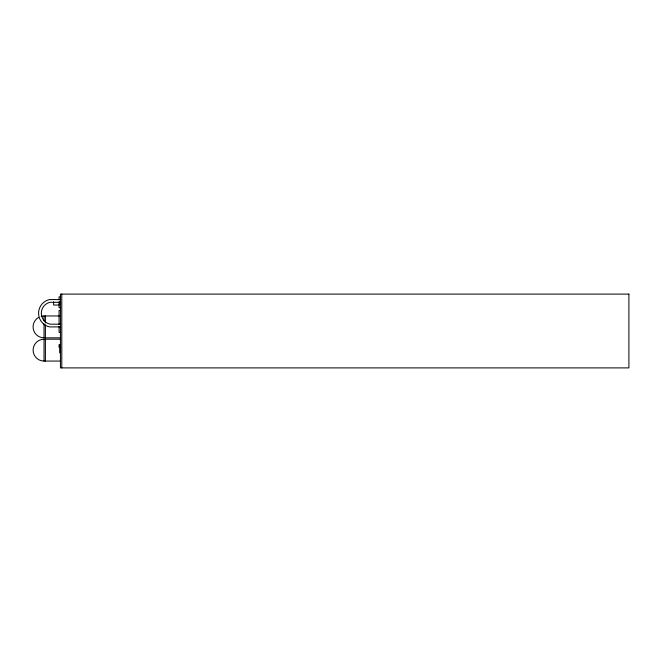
<?xml version="1.0" encoding="UTF-8"?>
<svg xmlns="http://www.w3.org/2000/svg" width="662" height="662" viewBox="0 0 662 662"><rect width="100%" height="100%" fill="white"/><g stroke="black" fill="none" stroke-linecap="round" stroke-linejoin="round"><path stroke-width="0.99" d="M60.432 296.841L59.067 296.841L59.067 299.911M60.432 299.572L49.501 299.572A14.01 14.01 0 0 0 49.501 326.904L60.432 326.904M60.432 302.302L49.956 302.302L47.714 303.08A11.254 11.254 0 0 0 47.714 323.387L49.956 324.165L60.432 324.165M59.067 305.033L53.597 305.033L53.597 301.822M60.432 307.772L59.067 307.772L59.067 301.806M60.432 310.503L59.067 310.503L59.067 324.512M41.201 316.345A10.931 10.931 0 0 1 44.031 315.964L59.431 315.964M60.432 332.365L59.067 332.365L59.067 326.407M38.57 317.429A10.931 10.931 0 0 0 44.031 337.835L60.432 337.835M60.432 361.063L44.031 361.063A10.931 10.931 0 0 1 33.1 350.132A10.931 10.931 0 0 1 44.031 339.201L60.432 339.201M61.789 294.102L61.789 367.898M59.745 301.847L59.745 304.355M59.745 344.662L59.745 352.863M59.067 344.662L59.067 347.401M45.397 315.964L45.397 322.924M45.397 324.91L45.397 337.835M45.397 339.201L45.397 361.063M44.031 315.964L44.031 320.987M44.031 323.917L44.031 337.835M44.031 339.201L44.031 361.063M628.9 294.102L60.432 294.102L60.432 367.898L628.9 367.898L628.9 294.102"/></g></svg>
